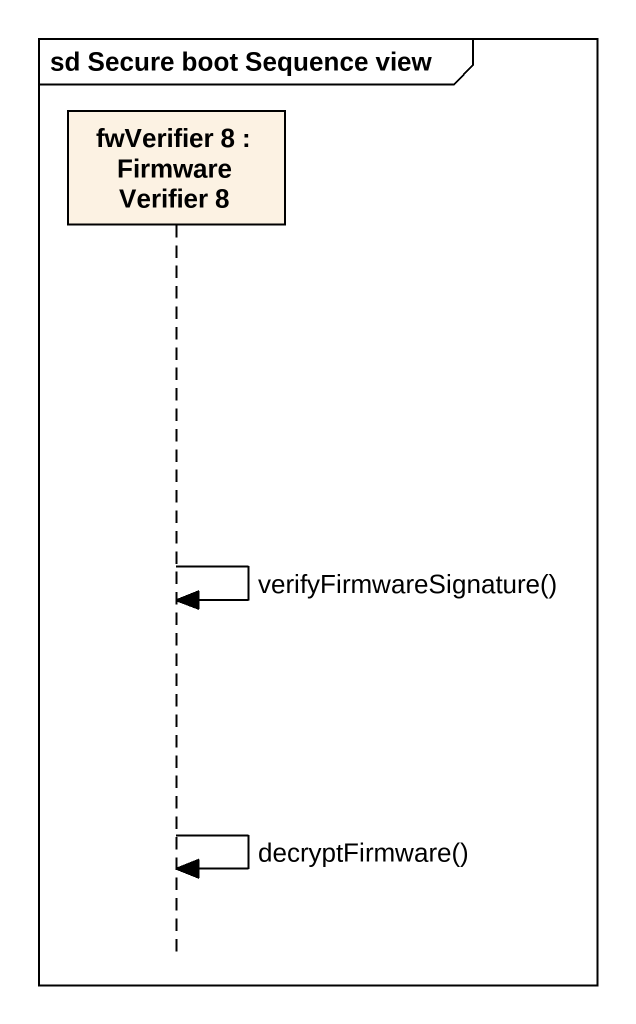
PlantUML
@startuml
mainframe sd Secure boot Sequence view
hide footbox
participant "fwVerifier 8 : Firmware Verifier 8" as fwVerifier_8

fwVerifier_8 -> fwVerifier_8 : verifyFirmwareSignature()
fwVerifier_8 -> fwVerifier_8 : decryptFirmware()
@enduml
